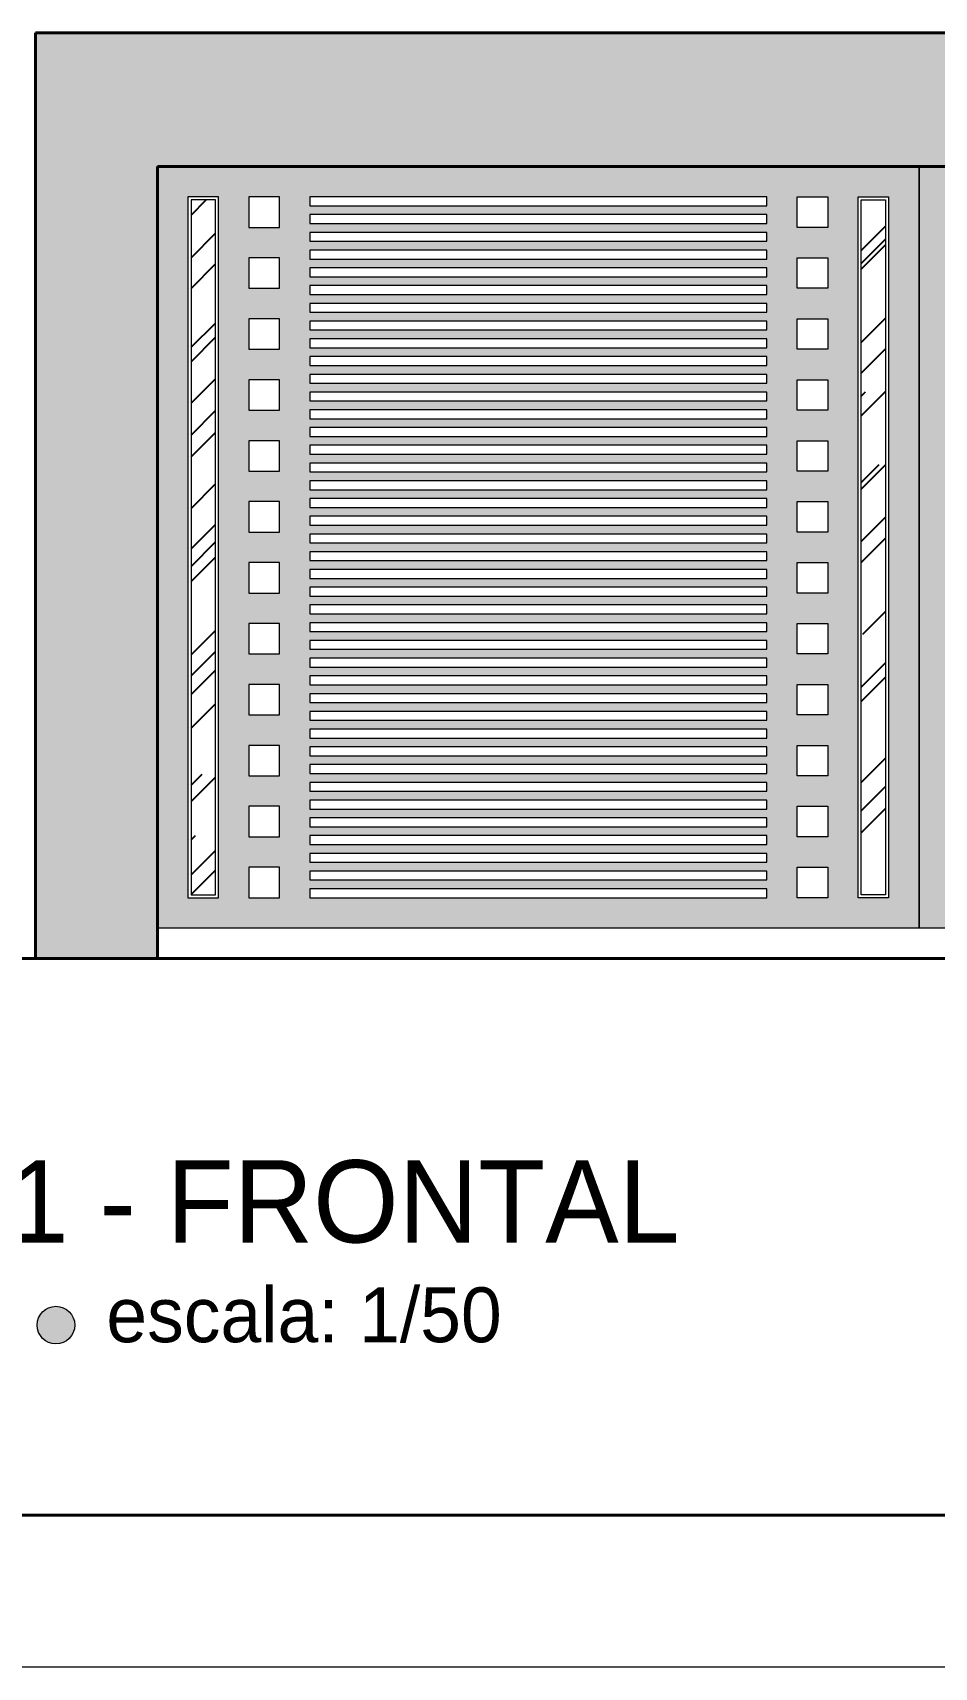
# Model space of a CAD drawing. Header units: millimetres. Extents: x 13204 to 24802, y 21209 to 40694.
# Drawn here: x 15178 to 15474, y 24804 to 25340 of the extents above; entities that cross this region are included whole.
import ezdxf

# ---------------------------------------------------------------- set-up
doc = ezdxf.new("R2010")
doc.units = ezdxf.units.MM
for name, color, linetype, lineweight in [('ESQUADRIA', 2, 'Continuous', 20), ('Meia Parede', 11, 'Continuous', 40), ('Moveis', 6, 'Continuous', 13), ('Paredes', 1, 'Continuous', 40), ('PISO', 5, 'Continuous', 5), ('TEXTO', 4, 'Continuous', 5)]:
    doc.layers.add(name, color=color, linetype=linetype, lineweight=lineweight)
doc.layers.add('HACHURAS', color=8, linetype='Continuous')
doc.styles.add('LANA', font='stylu.ttf')

msp = doc.modelspace()

# ---------------------------------------------------------------- hatches: boundary and pattern name
at = {"layer": 'ESQUADRIA'}
h = msp.add_hatch(color=256, dxfattribs=at)
edge = h.paths.add_edge_path()
edge.add_arc((15185.25, 24916.29), 6.17, 0, 360)
at = {"layer": 'HACHURAS'}
h = msp.add_hatch(color=256, dxfattribs=at)
h.dxf.hatch_style = 1
h.paths.add_polyline_path([(15468.6, 25296.56), (15218.6, 25296.56), (15218.6, 25046.56), (15468.6, 25046.56)])
h.paths.add_polyline_path([(15428.6, 25246.56), (15438.6, 25246.56), (15438.6, 25236.56), (15428.6, 25236.56)], flags=16)
h.paths.add_polyline_path([(15418.6, 25248.71), (15268.6, 25248.71), (15268.6, 25251.62), (15418.6, 25251.62)], flags=16)
h.paths.add_polyline_path([(15428.6, 25256.56), (15428.6, 25266.56), (15438.6, 25266.56), (15438.6, 25256.56)], flags=16)
h.paths.add_polyline_path([(15418.6, 25245.8), (15418.6, 25242.89), (15268.6, 25242.89), (15268.6, 25245.8)], flags=16)
h.paths.add_polyline_path([(15418.6, 25254.53), (15268.6, 25254.53), (15268.6, 25257.44), (15418.6, 25257.44)], flags=16)
h.paths.add_polyline_path([(15418.6, 25239.98), (15418.6, 25237.06), (15268.6, 25237.06), (15268.6, 25239.98)], flags=16)
h.paths.add_polyline_path([(15418.6, 25260.36), (15268.6, 25260.36), (15268.6, 25263.27), (15418.6, 25263.27)], flags=16)
h.paths.add_polyline_path([(15418.6, 25234.15), (15418.6, 25231.24), (15268.6, 25231.24), (15268.6, 25234.15)], flags=16)
h.paths.add_polyline_path([(15418.6, 25266.18), (15268.6, 25266.18), (15268.6, 25269.09), (15418.6, 25269.09)], flags=16)
h.paths.add_polyline_path([(15418.6, 25228.33), (15418.6, 25225.42), (15268.6, 25225.42), (15268.6, 25228.33)], flags=16)
h.paths.add_polyline_path([(15448.6, 25286.56), (15458.6, 25286.56), (15458.6, 25056.56), (15448.6, 25056.56)], flags=16)
h.paths.add_polyline_path([(15428.6, 25226.56), (15438.6, 25226.56), (15438.6, 25216.56), (15428.6, 25216.56)], flags=16)
h.paths.add_polyline_path([(15449.6, 25285.56), (15457.6, 25285.56), (15457.6, 25057.56), (15449.6, 25057.56)], flags=0)
h.paths.add_polyline_path([(15418.6, 25272), (15268.6, 25272), (15268.6, 25274.91), (15418.6, 25274.91)], flags=16)
h.paths.add_polyline_path([(15418.6, 25222.51), (15418.6, 25219.6), (15268.6, 25219.6), (15268.6, 25222.51)], flags=16)
h.paths.add_polyline_path([(15428.6, 25276.56), (15428.6, 25286.56), (15438.6, 25286.56), (15438.6, 25276.56)], flags=16)
h.paths.add_polyline_path([(15418.6, 25277.82), (15268.6, 25277.82), (15268.6, 25280.74), (15418.6, 25280.74)], flags=16)
h.paths.add_polyline_path([(15418.6, 25216.69), (15418.6, 25213.77), (15268.6, 25213.77), (15268.6, 25216.69)], flags=16)
h.paths.add_polyline_path([(15418.6, 25283.65), (15268.6, 25283.65), (15268.6, 25286.56), (15418.6, 25286.56)], flags=16)
h.paths.add_polyline_path([(15418.6, 25210.86), (15418.6, 25207.95), (15268.6, 25207.95), (15268.6, 25210.86)], flags=16)
h.paths.add_polyline_path([(15428.6, 25206.56), (15438.6, 25206.56), (15438.6, 25196.56), (15428.6, 25196.56)], flags=16)
h.paths.add_polyline_path([(15418.6, 25205.04), (15418.6, 25202.13), (15268.6, 25202.13), (15268.6, 25205.04)], flags=16)
h.paths.add_polyline_path([(15418.6, 25199.22), (15418.6, 25196.31), (15268.6, 25196.31), (15268.6, 25199.22)], flags=16)
h.paths.add_polyline_path([(15418.6, 25193.39), (15418.6, 25190.48), (15268.6, 25190.48), (15268.6, 25193.39)], flags=16)
h.paths.add_polyline_path([(15418.6, 25187.57), (15418.6, 25184.66), (15268.6, 25184.66), (15268.6, 25187.57)], flags=16)
h.paths.add_polyline_path([(15428.6, 25186.56), (15438.6, 25186.56), (15438.6, 25176.56), (15428.6, 25176.56)], flags=16)
h.paths.add_polyline_path([(15418.6, 25181.75), (15418.6, 25178.84), (15268.6, 25178.84), (15268.6, 25181.75)], flags=16)
h.paths.add_polyline_path([(15418.6, 25175.93), (15418.6, 25173.01), (15268.6, 25173.01), (15268.6, 25175.93)], flags=16)
h.paths.add_polyline_path([(15418.6, 25170.1), (15418.6, 25167.19), (15268.6, 25167.19), (15268.6, 25170.1)], flags=16)
h.paths.add_polyline_path([(15428.6, 25166.56), (15438.6, 25166.56), (15438.6, 25156.56), (15428.6, 25156.56)], flags=16)
h.paths.add_polyline_path([(15418.6, 25164.28), (15418.6, 25161.37), (15268.6, 25161.37), (15268.6, 25164.28)], flags=16)
h.paths.add_polyline_path([(15418.6, 25158.46), (15418.6, 25155.55), (15268.6, 25155.55), (15268.6, 25158.46)], flags=16)
h.paths.add_polyline_path([(15418.6, 25152.63), (15418.6, 25149.72), (15268.6, 25149.72), (15268.6, 25152.63)], flags=16)
h.paths.add_polyline_path([(15428.6, 25146.56), (15438.6, 25146.56), (15438.6, 25136.56), (15428.6, 25136.56)], flags=16)
h.paths.add_polyline_path([(15418.6, 25146.81), (15418.6, 25143.9), (15268.6, 25143.9), (15268.6, 25146.81)], flags=16)
h.paths.add_polyline_path([(15418.6, 25140.99), (15418.6, 25138.08), (15268.6, 25138.08), (15268.6, 25140.99)], flags=16)
h.paths.add_polyline_path([(15418.6, 25135.17), (15418.6, 25132.25), (15268.6, 25132.25), (15268.6, 25135.17)], flags=16)
h.paths.add_polyline_path([(15418.6, 25129.34), (15418.6, 25126.43), (15268.6, 25126.43), (15268.6, 25129.34)], flags=16)
h.paths.add_polyline_path([(15428.6, 25126.56), (15438.6, 25126.56), (15438.6, 25116.56), (15428.6, 25116.56)], flags=16)
h.paths.add_polyline_path([(15418.6, 25123.52), (15418.6, 25120.61), (15268.6, 25120.61), (15268.6, 25123.52)], flags=16)
h.paths.add_polyline_path([(15418.6, 25117.7), (15418.6, 25114.79), (15268.6, 25114.79), (15268.6, 25117.7)], flags=16)
h.paths.add_polyline_path([(15418.6, 25111.87), (15418.6, 25108.96), (15268.6, 25108.96), (15268.6, 25111.87)], flags=16)
h.paths.add_polyline_path([(15428.6, 25106.56), (15438.6, 25106.56), (15438.6, 25096.56), (15428.6, 25096.56)], flags=16)
h.paths.add_polyline_path([(15418.6, 25106.05), (15418.6, 25103.14), (15268.6, 25103.14), (15268.6, 25106.05)], flags=16)
h.paths.add_polyline_path([(15418.6, 25100.23), (15418.6, 25097.32), (15268.6, 25097.32), (15268.6, 25100.23)], flags=16)
h.paths.add_polyline_path([(15418.6, 25094.41), (15418.6, 25091.5), (15268.6, 25091.5), (15268.6, 25094.41)], flags=16)
h.paths.add_polyline_path([(15418.6, 25088.58), (15418.6, 25085.67), (15268.6, 25085.67), (15268.6, 25088.58)], flags=16)
h.paths.add_polyline_path([(15428.6, 25086.56), (15438.6, 25086.56), (15438.6, 25076.56), (15428.6, 25076.56)], flags=16)
h.paths.add_polyline_path([(15418.6, 25082.76), (15418.6, 25079.85), (15268.6, 25079.85), (15268.6, 25082.76)], flags=16)
h.paths.add_polyline_path([(15258.6, 25246.56), (15258.6, 25236.56), (15248.6, 25236.56), (15248.6, 25246.56)], flags=16)
h.paths.add_polyline_path([(15258.6, 25256.56), (15248.6, 25256.56), (15248.6, 25266.56), (15258.6, 25266.56)], flags=16)
h.paths.add_polyline_path([(15258.6, 25226.56), (15258.6, 25216.56), (15248.6, 25216.56), (15248.6, 25226.56)], flags=16)
h.paths.add_polyline_path([(15258.6, 25276.56), (15248.6, 25276.56), (15248.6, 25286.56), (15258.6, 25286.56)], flags=16)
h.paths.add_polyline_path([(15418.6, 25076.94), (15418.6, 25074.03), (15268.6, 25074.03), (15268.6, 25076.94)], flags=16)
h.paths.add_polyline_path([(15258.6, 25206.56), (15258.6, 25196.56), (15248.6, 25196.56), (15248.6, 25206.56)], flags=16)
h.paths.add_polyline_path([(15418.6, 25071.12), (15418.6, 25068.2), (15268.6, 25068.2), (15268.6, 25071.12)], flags=16)
h.paths.add_polyline_path([(15258.6, 25186.56), (15258.6, 25176.56), (15248.6, 25176.56), (15248.6, 25186.56)], flags=16)
h.paths.add_polyline_path([(15428.6, 25066.56), (15438.6, 25066.56), (15438.6, 25056.56), (15428.6, 25056.56)], flags=16)
h.paths.add_polyline_path([(15418.6, 25065.29), (15418.6, 25062.38), (15268.6, 25062.38), (15268.6, 25065.29)], flags=16)
h.paths.add_polyline_path([(15258.6, 25166.56), (15258.6, 25156.56), (15248.6, 25156.56), (15248.6, 25166.56)], flags=16)
h.paths.add_polyline_path([(15238.6, 25056.56), (15228.6, 25056.56), (15228.6, 25286.56), (15238.6, 25286.56)], flags=16)
h.paths.add_polyline_path([(15237.6, 25057.56), (15229.6, 25057.56), (15229.6, 25285.56), (15237.6, 25285.56)], flags=0)
h.paths.add_polyline_path([(15418.6, 25059.47), (15418.6, 25056.56), (15268.6, 25056.56), (15268.6, 25059.47)], flags=16)
h.paths.add_polyline_path([(15258.6, 25146.56), (15258.6, 25136.56), (15248.6, 25136.56), (15248.6, 25146.56)], flags=16)
h.paths.add_polyline_path([(15258.6, 25126.56), (15258.6, 25116.56), (15248.6, 25116.56), (15248.6, 25126.56)], flags=16)
h.paths.add_polyline_path([(15258.6, 25106.56), (15258.6, 25096.56), (15248.6, 25096.56), (15248.6, 25106.56)], flags=16)
h.paths.add_polyline_path([(15258.6, 25086.56), (15258.6, 25076.56), (15248.6, 25076.56), (15248.6, 25086.56)], flags=16)
h.paths.add_polyline_path([(15258.6, 25066.56), (15258.6, 25056.56), (15248.6, 25056.56), (15248.6, 25066.56)], flags=16)
h = msp.add_hatch(color=256, dxfattribs=at)
h.dxf.hatch_style = 1
h.paths.add_polyline_path([(15478.6, 25286.56), (15858.6, 25286.56), (15858.6, 25046.56), (15868.6, 25046.56), (15868.6, 25296.56), (15468.6, 25296.56), (15468.6, 25046.56), (15478.6, 25046.56)])
h.paths.add_polyline_path([(15858.6, 25286.56), (15478.6, 25286.56), (15478.6, 25046.56), (15858.6, 25046.56)], flags=17)
h.paths.add_polyline_path([(15488.6, 25276.56), (15498.6, 25276.56), (15498.6, 25056.56), (15488.6, 25056.56)], flags=16)
h.paths.add_polyline_path([(15489.6, 25275.56), (15497.6, 25275.56), (15497.6, 25057.56), (15489.6, 25057.56)], flags=0)
h.paths.add_polyline_path([(15508.6, 25150.84), (15518.6, 25150.84), (15518.6, 25140.37), (15508.6, 25140.37)], flags=16)
h.paths.add_polyline_path([(15508.6, 25129.89), (15518.6, 25129.89), (15518.6, 25119.42), (15508.6, 25119.42)], flags=16)
h.paths.add_polyline_path([(15508.6, 25161.32), (15508.6, 25171.8), (15518.6, 25171.8), (15518.6, 25161.32)], flags=16)
h.paths.add_polyline_path([(15508.6, 25108.94), (15518.6, 25108.94), (15518.6, 25098.46), (15508.6, 25098.46)], flags=16)
h.paths.add_polyline_path([(15508.6, 25182.27), (15508.6, 25192.75), (15518.6, 25192.75), (15518.6, 25182.27)], flags=16)
h.paths.add_polyline_path([(15528.6, 25143.96), (15808.6, 25143.96), (15808.6, 25140.94), (15528.6, 25140.94)], flags=16)
h.paths.add_polyline_path([(15528.6, 25146.97), (15528.6, 25149.98), (15808.6, 25149.98), (15808.6, 25146.97)], flags=16)
h.paths.add_polyline_path([(15528.6, 25137.93), (15808.6, 25137.93), (15808.6, 25134.91), (15528.6, 25134.91)], flags=16)
h.paths.add_polyline_path([(15528.6, 25153), (15528.6, 25156.01), (15808.6, 25156.01), (15808.6, 25153)], flags=16)
h.paths.add_polyline_path([(15528.6, 25131.9), (15808.6, 25131.9), (15808.6, 25128.89), (15528.6, 25128.89)], flags=16)
h.paths.add_polyline_path([(15528.6, 25159.02), (15528.6, 25162.04), (15808.6, 25162.04), (15808.6, 25159.02)], flags=16)
h.paths.add_polyline_path([(15528.6, 25125.87), (15808.6, 25125.87), (15808.6, 25122.86), (15528.6, 25122.86)], flags=16)
h.paths.add_polyline_path([(15528.6, 25165.05), (15528.6, 25168.07), (15808.6, 25168.07), (15808.6, 25165.05)], flags=16)
h.paths.add_polyline_path([(15528.6, 25119.85), (15808.6, 25119.85), (15808.6, 25116.83), (15528.6, 25116.83)], flags=16)
h.paths.add_polyline_path([(15528.6, 25171.08), (15528.6, 25174.09), (15808.6, 25174.09), (15808.6, 25171.08)], flags=16)
h.paths.add_polyline_path([(15528.6, 25113.82), (15808.6, 25113.82), (15808.6, 25110.81), (15528.6, 25110.81)], flags=16)
h.paths.add_polyline_path([(15528.6, 25177.11), (15528.6, 25180.12), (15808.6, 25180.12), (15808.6, 25177.11)], flags=16)
h.paths.add_polyline_path([(15528.6, 25107.79), (15808.6, 25107.79), (15808.6, 25104.78), (15528.6, 25104.78)], flags=16)
h.paths.add_polyline_path([(15528.6, 25183.13), (15528.6, 25186.15), (15808.6, 25186.15), (15808.6, 25183.13)], flags=16)
h.paths.add_polyline_path([(15508.6, 25087.99), (15518.6, 25087.99), (15518.6, 25077.51), (15508.6, 25077.51)], flags=16)
h.paths.add_polyline_path([(15528.6, 25101.76), (15808.6, 25101.76), (15808.6, 25098.75), (15528.6, 25098.75)], flags=16)
h.paths.add_polyline_path([(15508.6, 25203.23), (15508.6, 25213.7), (15518.6, 25213.7), (15518.6, 25203.23)], flags=16)
h.paths.add_polyline_path([(15528.6, 25189.16), (15528.6, 25192.17), (15808.6, 25192.17), (15808.6, 25189.16)], flags=16)
h.paths.add_polyline_path([(15528.6, 25095.74), (15808.6, 25095.74), (15808.6, 25092.72), (15528.6, 25092.72)], flags=16)
h.paths.add_polyline_path([(15528.6, 25195.19), (15528.6, 25198.2), (15808.6, 25198.2), (15808.6, 25195.19)], flags=16)
h.paths.add_polyline_path([(15528.6, 25089.71), (15808.6, 25089.71), (15808.6, 25086.7), (15528.6, 25086.7)], flags=16)
h.paths.add_polyline_path([(15528.6, 25201.22), (15528.6, 25204.23), (15808.6, 25204.23), (15808.6, 25201.22)], flags=16)
h.paths.add_polyline_path([(15528.6, 25083.68), (15808.6, 25083.68), (15808.6, 25080.67), (15528.6, 25080.67)], flags=16)
h.paths.add_polyline_path([(15528.6, 25207.24), (15528.6, 25210.26), (15808.6, 25210.26), (15808.6, 25207.24)], flags=16)
h.paths.add_polyline_path([(15528.6, 25077.65), (15808.6, 25077.65), (15808.6, 25074.64), (15528.6, 25074.64)], flags=16)
h.paths.add_polyline_path([(15508.6, 25067.03), (15518.6, 25067.03), (15518.6, 25056.56), (15508.6, 25056.56)], flags=16)
h.paths.add_polyline_path([(15528.6, 25213.27), (15528.6, 25216.28), (15808.6, 25216.28), (15808.6, 25213.27)], flags=16)
h.paths.add_polyline_path([(15508.6, 25224.18), (15508.6, 25234.65), (15518.6, 25234.65), (15518.6, 25224.18)], flags=16)
h.paths.add_polyline_path([(15528.6, 25071.63), (15808.6, 25071.63), (15808.6, 25068.61), (15528.6, 25068.61)], flags=16)
h.paths.add_polyline_path([(15528.6, 25219.3), (15528.6, 25222.31), (15808.6, 25222.31), (15808.6, 25219.3)], flags=16)
h.paths.add_polyline_path([(15528.6, 25065.6), (15808.6, 25065.6), (15808.6, 25062.59), (15528.6, 25062.59)], flags=16)
h.paths.add_polyline_path([(15528.6, 25225.33), (15528.6, 25228.34), (15808.6, 25228.34), (15808.6, 25225.33)], flags=16)
h.paths.add_polyline_path([(15528.6, 25059.57), (15808.6, 25059.57), (15808.6, 25056.56), (15528.6, 25056.56)], flags=16)
h.paths.add_polyline_path([(15528.6, 25231.35), (15528.6, 25234.37), (15808.6, 25234.37), (15808.6, 25231.35)], flags=16)
h.paths.add_polyline_path([(15528.6, 25237.38), (15528.6, 25240.39), (15808.6, 25240.39), (15808.6, 25237.38)], flags=16)
h.paths.add_polyline_path([(15508.6, 25245.13), (15508.6, 25255.61), (15518.6, 25255.61), (15518.6, 25245.13)], flags=16)
h.paths.add_polyline_path([(15528.6, 25243.41), (15528.6, 25246.42), (15808.6, 25246.42), (15808.6, 25243.41)], flags=16)
h.paths.add_polyline_path([(15528.6, 25249.44), (15528.6, 25252.45), (15808.6, 25252.45), (15808.6, 25249.44)], flags=16)
h.paths.add_polyline_path([(15528.6, 25255.46), (15528.6, 25258.48), (15808.6, 25258.48), (15808.6, 25255.46)], flags=16)
h.paths.add_polyline_path([(15508.6, 25266.08), (15508.6, 25276.56), (15518.6, 25276.56), (15518.6, 25266.08)], flags=16)
h.paths.add_polyline_path([(15528.6, 25261.49), (15528.6, 25264.5), (15808.6, 25264.5), (15808.6, 25261.49)], flags=16)
h.paths.add_polyline_path([(15528.6, 25267.52), (15528.6, 25270.53), (15808.6, 25270.53), (15808.6, 25267.52)], flags=16)
h.paths.add_polyline_path([(15528.6, 25273.54), (15528.6, 25276.56), (15808.6, 25276.56), (15808.6, 25273.54)], flags=16)
h.paths.add_polyline_path([(15818.6, 25150.84), (15828.6, 25150.84), (15828.6, 25140.37), (15818.6, 25140.37)], flags=16)
h.paths.add_polyline_path([(15818.6, 25129.89), (15828.6, 25129.89), (15828.6, 25119.42), (15818.6, 25119.42)], flags=16)
h.paths.add_polyline_path([(15818.6, 25161.32), (15818.6, 25171.8), (15828.6, 25171.8), (15828.6, 25161.32)], flags=16)
h.paths.add_polyline_path([(15818.6, 25108.94), (15828.6, 25108.94), (15828.6, 25098.46), (15818.6, 25098.46)], flags=16)
h.paths.add_polyline_path([(15818.6, 25182.27), (15818.6, 25192.75), (15828.6, 25192.75), (15828.6, 25182.27)], flags=16)
h.paths.add_polyline_path([(15818.6, 25087.99), (15828.6, 25087.99), (15828.6, 25077.51), (15818.6, 25077.51)], flags=16)
h.paths.add_polyline_path([(15818.6, 25203.23), (15818.6, 25213.7), (15828.6, 25213.7), (15828.6, 25203.23)], flags=16)
h.paths.add_polyline_path([(15818.6, 25067.03), (15828.6, 25067.03), (15828.6, 25056.56), (15818.6, 25056.56)], flags=16)
h.paths.add_polyline_path([(15818.6, 25224.18), (15818.6, 25234.65), (15828.6, 25234.65), (15828.6, 25224.18)], flags=16)
h.paths.add_polyline_path([(15818.6, 25245.13), (15818.6, 25255.61), (15828.6, 25255.61), (15828.6, 25245.13)], flags=16)
h.paths.add_polyline_path([(15838.6, 25276.56), (15848.6, 25276.56), (15848.6, 25056.56), (15838.6, 25056.56)], flags=16)
h.paths.add_polyline_path([(15839.6, 25275.56), (15847.6, 25275.56), (15847.6, 25057.56), (15839.6, 25057.56)], flags=0)
h.paths.add_polyline_path([(15818.6, 25266.08), (15818.6, 25276.56), (15828.6, 25276.56), (15828.6, 25266.08)], flags=16)
h = msp.add_hatch(dxfattribs=at)
h.set_pattern_fill('AR-RROOF', color=256, angle=45, style=0)
h.set_pattern_definition([(45, (15229.604, 25057.558), (21.5526, 57.4736), [381, -50.8, 127, -25.4]), (45, (15244.51, 25090.426), (-41.848, 5.927), [76.2, -8.382, 152.4, -19.05]), (45, (15223.318, 25081.805), (81.3611, 105.4282), [203.2, -35.56, 101.6, -25.4])])
h.paths.add_polyline_path([(15237.6, 25285.56), (15229.6, 25285.56), (15229.6, 25057.56), (15237.6, 25057.56)])
h = msp.add_hatch(dxfattribs=at)
h.set_pattern_fill('AR-RROOF', color=256, angle=45, style=0)
h.set_pattern_definition([(45, (-10842.343, 7845.213), (21.552615, 57.47364), [381, -50.8, 127, -25.4]), (45, (-10827.436, 7878.08), (-41.847994, 5.92697), [76.2, -8.382, 152.4, -19.05]), (45, (-10848.63, 7869.46), (81.36112, 105.428207), [203.2, -35.56, 101.6, -25.4])])
h.paths.add_polyline_path([(15449.6, 25285.56), (15457.6, 25285.56), (15457.6, 25057.56), (15449.6, 25057.56)])
at = {"layer": 'PISO'}
h = msp.add_hatch(dxfattribs=at)
h.set_pattern_fill('AR-SAND', color=256, scale=0.25, style=0)
h.set_pattern_definition([(37.5, (15178.604, 25036.558), (-0.40001, 12.23533), [0, -9.652, 0, -10.795, 0, -10.31875]), (7.5, (15178.604, 25036.558), (11.23808, 17.92063), [0, -5.207, 0, -8.6995, 0, -3.33375]), (327.5, (15170.793, 25036.558), (19.77481, 0.03593), [0, -3.175, 0, -11.43, 0, -14.9225]), (317.5, (15170.793, 25036.558), (19.08891, 5.57323), [0, -1.5875, 0, -7.493, 0, -8.5725])])
h.paths.add_polyline_path([(15178.6, 25340.46), (15178.6, 25036.56), (15218.6, 25036.56), (15218.6, 25296.56), (15948.6, 25296.56), (15948.6, 25340.46)])
h.paths.add_polyline_path([(16033.6, 25340.46), (16033.6, 25296.56), (16231.1, 25296.56), (16286.1, 25296.56), (16686.1, 25296.56), (16686.1, 25036.56), (16726.1, 25036.56), (16726.1, 25340.46)])

# ---------------------------------------------------------------- linework, layer by layer
at = {"layer": 'ESQUADRIA'}
msp.add_circle((15185.25, 24916.29), 6.17, dxfattribs=at)
at = {"layer": 'Meia Parede'}
for p, q in [((15948.6, 25340.46), (15178.6, 25340.46)), ((15178.6, 25340.46), (15178.6, 25036.56)), ((15948.6, 25296.56), (15218.6, 25296.56)), ((15218.6, 25036.56), (15218.6, 25296.56))]:
    msp.add_line(p, q, dxfattribs=at)
at = {"layer": 'Moveis'}
msp.add_line((15868.6, 25046.56), (15218.6, 25046.56), dxfattribs=at)
for points in [[(15218.6, 25296.56), (15468.6, 25296.56), (15468.6, 25046.56), (15218.6, 25046.56)], [(15468.6, 25296.56), (15868.6, 25296.56), (15868.6, 25046.56), (15468.6, 25046.56)]]:
    msp.add_lwpolyline(points, close=True, dxfattribs=at)
at = {"layer": 'Paredes'}
for p, q in [((16951.1, 25036.56), (14951.1, 25036.56)), ((21256.85, 24853.96), (14671.18, 24853.96))]:
    msp.add_line(p, q, dxfattribs=at)
at = {"layer": 'PISO'}
for points in [[(15238.6, 25286.56), (15228.6, 25286.56), (15228.6, 25056.56), (15238.6, 25056.56)], [(15237.6, 25285.56), (15229.6, 25285.56), (15229.6, 25057.56), (15237.6, 25057.56)], [(15258.6, 25286.56), (15248.6, 25286.56), (15248.6, 25276.56), (15258.6, 25276.56)], [(15268.6, 25283.65), (15418.6, 25283.65), (15418.6, 25286.56), (15268.6, 25286.56)], [(15428.6, 25286.56), (15438.6, 25286.56), (15438.6, 25276.56), (15428.6, 25276.56)], [(15448.6, 25286.56), (15458.6, 25286.56), (15458.6, 25056.56), (15448.6, 25056.56)], [(15449.6, 25285.56), (15457.6, 25285.56), (15457.6, 25057.56), (15449.6, 25057.56)], [(15268.6, 25277.82), (15418.6, 25277.82), (15418.6, 25280.74), (15268.6, 25280.74)], [(15268.6, 25272), (15418.6, 25272), (15418.6, 25274.91), (15268.6, 25274.91)], [(15268.6, 25266.18), (15418.6, 25266.18), (15418.6, 25269.09), (15268.6, 25269.09)], [(15258.6, 25266.56), (15248.6, 25266.56), (15248.6, 25256.56), (15258.6, 25256.56)], [(15268.6, 25260.36), (15418.6, 25260.36), (15418.6, 25263.27), (15268.6, 25263.27)], [(15428.6, 25266.56), (15438.6, 25266.56), (15438.6, 25256.56), (15428.6, 25256.56)], [(15268.6, 25254.53), (15418.6, 25254.53), (15418.6, 25257.44), (15268.6, 25257.44)], [(15268.6, 25248.71), (15418.6, 25248.71), (15418.6, 25251.62), (15268.6, 25251.62)], [(15258.6, 25246.56), (15248.6, 25246.56), (15248.6, 25236.56), (15258.6, 25236.56)], [(15268.6, 25242.89), (15418.6, 25242.89), (15418.6, 25245.8), (15268.6, 25245.8)], [(15428.6, 25246.56), (15438.6, 25246.56), (15438.6, 25236.56), (15428.6, 25236.56)], [(15268.6, 25237.06), (15418.6, 25237.06), (15418.6, 25239.98), (15268.6, 25239.98)], [(15268.6, 25231.24), (15418.6, 25231.24), (15418.6, 25234.15), (15268.6, 25234.15)], [(15258.6, 25226.56), (15248.6, 25226.56), (15248.6, 25216.56), (15258.6, 25216.56)], [(15268.6, 25225.42), (15418.6, 25225.42), (15418.6, 25228.33), (15268.6, 25228.33)], [(15428.6, 25226.56), (15438.6, 25226.56), (15438.6, 25216.56), (15428.6, 25216.56)], [(15268.6, 25219.6), (15418.6, 25219.6), (15418.6, 25222.51), (15268.6, 25222.51)], [(15268.6, 25213.77), (15418.6, 25213.77), (15418.6, 25216.69), (15268.6, 25216.69)], [(15268.6, 25207.95), (15418.6, 25207.95), (15418.6, 25210.86), (15268.6, 25210.86)], [(15258.6, 25206.56), (15248.6, 25206.56), (15248.6, 25196.56), (15258.6, 25196.56)], [(15268.6, 25202.13), (15418.6, 25202.13), (15418.6, 25205.04), (15268.6, 25205.04)], [(15428.6, 25206.56), (15438.6, 25206.56), (15438.6, 25196.56), (15428.6, 25196.56)], [(15268.6, 25196.31), (15418.6, 25196.31), (15418.6, 25199.22), (15268.6, 25199.22)], [(15268.6, 25190.48), (15418.6, 25190.48), (15418.6, 25193.39), (15268.6, 25193.39)], [(15258.6, 25186.56), (15248.6, 25186.56), (15248.6, 25176.56), (15258.6, 25176.56)], [(15268.6, 25184.66), (15418.6, 25184.66), (15418.6, 25187.57), (15268.6, 25187.57)], [(15428.6, 25186.56), (15438.6, 25186.56), (15438.6, 25176.56), (15428.6, 25176.56)], [(15268.6, 25178.84), (15418.6, 25178.84), (15418.6, 25181.75), (15268.6, 25181.75)], [(15268.6, 25173.01), (15418.6, 25173.01), (15418.6, 25175.93), (15268.6, 25175.93)], [(15258.6, 25166.56), (15248.6, 25166.56), (15248.6, 25156.56), (15258.6, 25156.56)], [(15268.6, 25167.19), (15418.6, 25167.19), (15418.6, 25170.1), (15268.6, 25170.1)], [(15428.6, 25166.56), (15438.6, 25166.56), (15438.6, 25156.56), (15428.6, 25156.56)], [(15268.6, 25161.37), (15418.6, 25161.37), (15418.6, 25164.28), (15268.6, 25164.28)], [(15268.6, 25155.55), (15418.6, 25155.55), (15418.6, 25158.46), (15268.6, 25158.46)], [(15268.6, 25149.72), (15418.6, 25149.72), (15418.6, 25152.63), (15268.6, 25152.63)], [(15258.6, 25146.56), (15248.6, 25146.56), (15248.6, 25136.56), (15258.6, 25136.56)], [(15268.6, 25143.9), (15418.6, 25143.9), (15418.6, 25146.81), (15268.6, 25146.81)], [(15428.6, 25146.56), (15438.6, 25146.56), (15438.6, 25136.56), (15428.6, 25136.56)], [(15268.6, 25138.08), (15418.6, 25138.08), (15418.6, 25140.99), (15268.6, 25140.99)], [(15268.6, 25132.25), (15418.6, 25132.25), (15418.6, 25135.17), (15268.6, 25135.17)], [(15268.6, 25126.43), (15418.6, 25126.43), (15418.6, 25129.34), (15268.6, 25129.34)], [(15258.6, 25126.56), (15248.6, 25126.56), (15248.6, 25116.56), (15258.6, 25116.56)], [(15268.6, 25120.61), (15418.6, 25120.61), (15418.6, 25123.52), (15268.6, 25123.52)], [(15428.6, 25126.56), (15438.6, 25126.56), (15438.6, 25116.56), (15428.6, 25116.56)], [(15268.6, 25114.79), (15418.6, 25114.79), (15418.6, 25117.7), (15268.6, 25117.7)], [(15268.6, 25108.96), (15418.6, 25108.96), (15418.6, 25111.87), (15268.6, 25111.87)], [(15258.6, 25106.56), (15248.6, 25106.56), (15248.6, 25096.56), (15258.6, 25096.56)], [(15268.6, 25103.14), (15418.6, 25103.14), (15418.6, 25106.05), (15268.6, 25106.05)], [(15428.6, 25106.56), (15438.6, 25106.56), (15438.6, 25096.56), (15428.6, 25096.56)], [(15268.6, 25097.32), (15418.6, 25097.32), (15418.6, 25100.23), (15268.6, 25100.23)], [(15268.6, 25091.5), (15418.6, 25091.5), (15418.6, 25094.41), (15268.6, 25094.41)], [(15258.6, 25086.56), (15248.6, 25086.56), (15248.6, 25076.56), (15258.6, 25076.56)], [(15268.6, 25085.67), (15418.6, 25085.67), (15418.6, 25088.58), (15268.6, 25088.58)], [(15428.6, 25086.56), (15438.6, 25086.56), (15438.6, 25076.56), (15428.6, 25076.56)], [(15268.6, 25079.85), (15418.6, 25079.85), (15418.6, 25082.76), (15268.6, 25082.76)], [(15268.6, 25074.03), (15418.6, 25074.03), (15418.6, 25076.94), (15268.6, 25076.94)], [(15268.6, 25068.2), (15418.6, 25068.2), (15418.6, 25071.12), (15268.6, 25071.12)], [(15258.6, 25066.56), (15248.6, 25066.56), (15248.6, 25056.56), (15258.6, 25056.56)], [(15268.6, 25062.38), (15418.6, 25062.38), (15418.6, 25065.29), (15268.6, 25065.29)], [(15428.6, 25066.56), (15438.6, 25066.56), (15438.6, 25056.56), (15428.6, 25056.56)], [(15268.6, 25056.56), (15418.6, 25056.56), (15418.6, 25059.47), (15268.6, 25059.47)]]:
    msp.add_lwpolyline(points, close=True, dxfattribs=at)
at = {"layer": 'TEXTO'}
msp.add_line((21305.52, 24803.98), (14622.5, 24803.98), dxfattribs=at)

# ---------------------------------------------------------------- texts
at = {"layer": 'ESQUADRIA', "attachment_point": 1, "style": 'LANA'}
for s, insert, char_height, width in [('FACHADA 1 - FRONTAL', (14986.83, 24970.4), 27, 813.3521), ('escala: 1/50', (15201.8, 24928.67), 18, 215.4319)]:
    msp.add_mtext(s, dxfattribs=dict(at, insert=insert, char_height=char_height, width=width))

doc.saveas('drawing.dxf')
